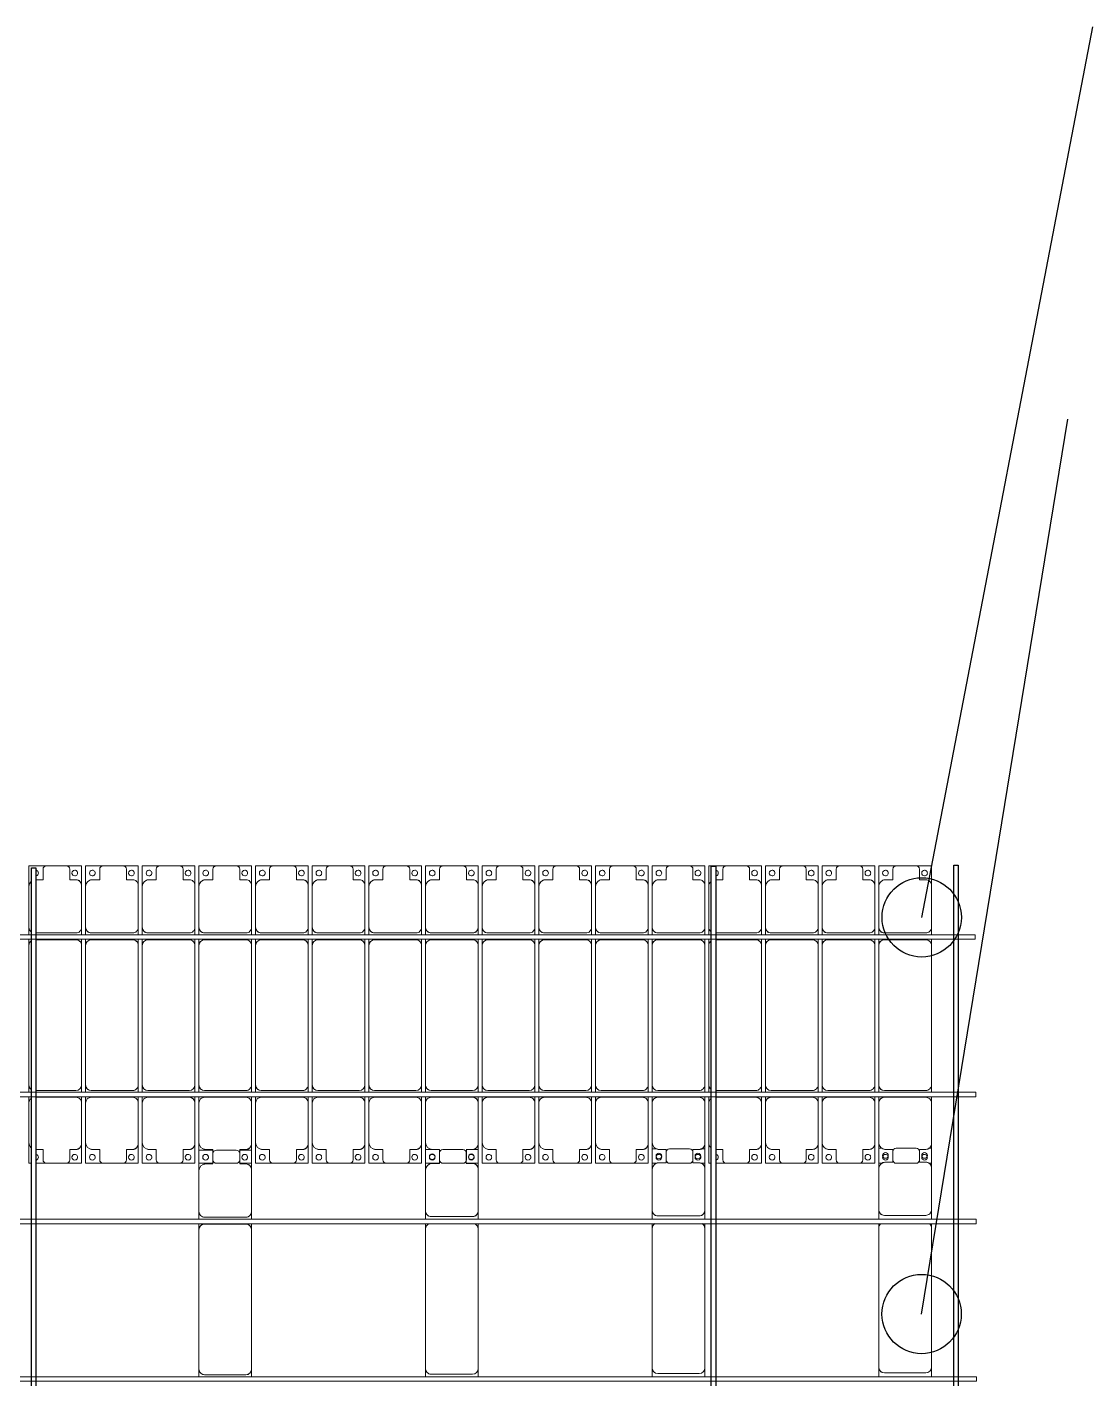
# Model space of a CAD drawing. Header units: millimetres. Extents: x -178706 to 107777, y -87310 to 933.
# Drawn here: x -4641 to 4766, y -44021 to -32092 of the extents above; entities that cross this region are included whole.
import ezdxf

# ---------------------------------------------------------------- set-up
doc = ezdxf.new("R2010")
doc.units = ezdxf.units.MM
doc.layers.add('A-GENM', color=13, linetype='Continuous', lineweight=9)
doc.layers.add('S-BEAM', color=12, linetype='Continuous', lineweight=9)
doc.layers.add('GC-BICH NEO', color=6, linetype='Continuous')
doc.layers.add('GC-DAY NEO', color=5, linetype='Continuous')

# ---------------------------------------------------------------- blocks, each defined once
blk = doc.blocks.new('Dầm C52 - Dầm C52-22346-BỐ TRÍ KHUNG KẾT CẤU BÈ PIN 04')
at = {"layer": 'S-BEAM', "color": 1}
for p, q in [((-87623, -20), (-87623, 20)), ((-87623, 20), (87623, 20)), ((87623, -20), (-87623, -20))]:
    blk.add_line(p, q, dxfattribs=at)
blk = doc.blocks.new('Dải phao đi lại kèm đỡ invester - DẢI PHAO ĐI LẠI-17150-BỐ TRÍ KHUNG KẾT CẤU BÈ PIN 04')
at = {"layer": 'A-GENM', "color": 7}
for p, q in [((39758, 1312), (39912, 1312)), ((39758, 1130), (39758, 1312)), ((40088, 1312), (39912, 1312)), ((40088, 1312), (40223, 1312)), ((40223, 1312), (40223, 1140)), ((40258, 1312), (40412, 1312)), ((40258, 1130), (40258, 1312)), ((40588, 1312), (40412, 1312)), ((40588, 1312), (40723, 1312)), ((40723, 1312), (40723, 1140)), ((40758, 1312), (40912, 1312)), ((40758, 1130), (40758, 1312)), ((41088, 1312), (40912, 1312)), ((41088, 1312), (41223, 1312)), ((41223, 1312), (41223, 1140)), ((41258, 1312), (41412, 1312)), ((41258, 1130), (41258, 1312)), ((41588, 1312), (41412, 1312)), ((41588, 1312), (41723, 1312)), ((41723, 1312), (41723, 1140)), ((41758, 1312), (41912, 1312)), ((41758, 1130), (41758, 1312)), ((42088, 1312), (41912, 1312)), ((42088, 1312), (42223, 1312)), ((42223, 1312), (42223, 1140)), ((42258, 1312), (42412, 1312)), ((42258, 1130), (42258, 1312)), ((42588, 1312), (42412, 1312)), ((42589, 1312), (42723, 1312)), ((42723, 1312), (42723, 1140)), ((42758, 1312), (42912, 1312)), ((42758, 1130), (42758, 1312)), ((43088, 1312), (42912, 1312)), ((43088, 1312), (43223, 1312)), ((43223, 1312), (43223, 1140)), ((43258, 1312), (43412, 1312)), ((43258, 1130), (43258, 1312)), ((43588, 1312), (43412, 1312)), ((43588, 1312), (43723, 1312)), ((43723, 1312), (43723, 1140)), ((43758, 1312), (43912, 1312)), ((43758, 1130), (43758, 1312)), ((44088, 1312), (43912, 1312)), ((44088, 1312), (44223, 1312)), ((44223, 1312), (44223, 1140)), ((44258, 1312), (44412, 1312)), ((44258, 1130), (44258, 1312)), ((44588, 1312), (44412, 1312)), ((44588, 1312), (44723, 1312)), ((44723, 1312), (44723, 1140)), ((44758, 1312), (44912, 1312)), ((44758, 1130), (44758, 1312)), ((45088, 1312), (44912, 1312)), ((45088, 1312), (45223, 1312)), ((45223, 1312), (45223, 1140)), ((45258, 1312), (45412, 1312)), ((45258, 1130), (45258, 1312)), ((45588, 1312), (45412, 1312)), ((45588, 1312), (45723, 1312)), ((45723, 1312), (45723, 1140)), ((45758, 1312), (45912, 1312)), ((45758, 1130), (45758, 1312)), ((46088, 1312), (45912, 1312)), ((46088, 1312), (46223, 1312)), ((46223, 1312), (46223, 1140)), ((46258, 1312), (46412, 1312)), ((46258, 1130), (46258, 1312)), ((46588, 1312), (46412, 1312)), ((46588, 1312), (46723, 1312)), ((46723, 1312), (46723, 1140)), ((46758, 1312), (46912, 1312)), ((46758, 1130), (46758, 1312)), ((47088, 1312), (46912, 1312)), ((47088, 1312), (47223, 1312)), ((47223, 1312), (47223, 1140)), ((47258, 1312), (47412, 1312)), ((47258, 1130), (47258, 1312)), ((47588, 1312), (47412, 1312)), ((47588, 1312), (47723, 1312)), ((47723, 1312), (47723, 1140)), ((39882, 1282), (39882, 1190)), ((40118, 1190), (40118, 1282)), ((40382, 1282), (40382, 1190)), ((40618, 1190), (40618, 1282)), ((40882, 1282), (40882, 1190)), ((41118, 1190), (41118, 1282)), ((41382, 1282), (41382, 1190)), ((41618, 1190), (41618, 1282)), ((41882, 1282), (41882, 1190)), ((42118, 1190), (42118, 1282)), ((42382, 1282), (42382, 1190)), ((42618, 1190), (42618, 1282)), ((42882, 1282), (42882, 1190)), ((43118, 1190), (43118, 1282)), ((43382, 1282), (43382, 1190)), ((43618, 1190), (43618, 1282)), ((43882, 1282), (43882, 1190)), ((44118, 1190), (44118, 1282)), ((44382, 1282), (44382, 1190)), ((44618, 1190), (44618, 1282)), ((44882, 1282), (44882, 1190)), ((45118, 1190), (45118, 1282)), ((45382, 1282), (45382, 1190)), ((45618, 1190), (45618, 1282)), ((45882, 1282), (45882, 1190)), ((46118, 1190), (46118, 1282)), ((46382, 1282), (46382, 1190)), ((46618, 1190), (46618, 1282)), ((46882, 1282), (46882, 1190)), ((47118, 1190), (47118, 1282)), ((47382, 1282), (47382, 1190)), ((47618, 1190), (47618, 1282)), ((39758, 1130), (39758, 770)), ((39882, 1190), (39819, 1190)), ((40173, 1190), (40118, 1190)), ((40223, 770), (40223, 1140)), ((40258, 1130), (40258, 770)), ((40382, 1190), (40318, 1190)), ((40673, 1190), (40618, 1190)), ((40723, 770), (40723, 1140)), ((40758, 1130), (40758, 770)), ((40882, 1190), (40818, 1190)), ((41173, 1190), (41118, 1190)), ((41223, 770), (41223, 1140)), ((41258, 1130), (41258, 770)), ((41382, 1190), (41318, 1190)), ((41673, 1190), (41618, 1190)), ((41723, 770), (41723, 1140)), ((41758, 1130), (41758, 770)), ((41882, 1190), (41818, 1190)), ((42173, 1190), (42118, 1190)), ((42223, 770), (42223, 1140)), ((42258, 1130), (42258, 770)), ((42382, 1190), (42318, 1190)), ((42673, 1190), (42618, 1190)), ((42723, 770), (42723, 1140)), ((42758, 1130), (42758, 770)), ((42882, 1190), (42818, 1190)), ((43173, 1190), (43118, 1190)), ((43223, 770), (43223, 1140)), ((43258, 1130), (43258, 770)), ((43382, 1190), (43318, 1190)), ((43673, 1190), (43618, 1190)), ((43723, 770), (43723, 1140)), ((43758, 1130), (43758, 770)), ((43882, 1190), (43818, 1190)), ((44173, 1190), (44118, 1190)), ((44223, 770), (44223, 1140)), ((44258, 1130), (44258, 770)), ((44382, 1190), (44318, 1190)), ((44673, 1190), (44618, 1190)), ((44723, 770), (44723, 1140)), ((44758, 1130), (44758, 770)), ((44882, 1190), (44818, 1190)), ((45173, 1190), (45118, 1190)), ((45223, 770), (45223, 1140)), ((45258, 1130), (45258, 770)), ((45382, 1190), (45318, 1190)), ((45673, 1190), (45618, 1190)), ((45723, 770), (45723, 1140)), ((45758, 1130), (45758, 770)), ((45882, 1190), (45819, 1190)), ((46173, 1190), (46118, 1190)), ((46223, 770), (46223, 1140)), ((46258, 1130), (46258, 770)), ((46382, 1190), (46318, 1190)), ((46673, 1190), (46618, 1190)), ((46723, 770), (46723, 1140)), ((46758, 1130), (46758, 770)), ((46882, 1190), (46818, 1190)), ((47173, 1190), (47118, 1190)), ((47223, 770), (47223, 1140)), ((47258, 1130), (47258, 770)), ((47382, 1190), (47318, 1190)), ((47673, 1190), (47618, 1190)), ((47723, 770), (47723, 1140)), ((39758, 705), (39758, 770)), ((39819, 720), (40173, 720)), ((40223, 770), (40223, 705)), ((40258, 705), (40258, 770)), ((40308, 720), (40673, 720)), ((40723, 770), (40723, 705)), ((40758, 705), (40758, 770)), ((40808, 720), (41173, 720)), ((41223, 770), (41223, 705)), ((41258, 705), (41258, 770)), ((41308, 720), (41673, 720)), ((41723, 770), (41723, 705)), ((41758, 705), (41758, 770)), ((41808, 720), (42173, 720)), ((42223, 770), (42223, 705)), ((42258, 705), (42258, 770)), ((42308, 720), (42673, 720)), ((42723, 770), (42723, 705)), ((42758, 705), (42758, 770)), ((42808, 720), (43173, 720)), ((43223, 770), (43223, 705)), ((43258, 705), (43258, 770)), ((43308, 720), (43673, 720)), ((43723, 770), (43723, 705)), ((43758, 705), (43758, 770)), ((43808, 720), (44173, 720)), ((44223, 770), (44223, 705)), ((44258, 705), (44258, 770)), ((44308, 720), (44673, 720)), ((44723, 770), (44723, 705)), ((44758, 705), (44758, 770)), ((44808, 720), (45173, 720)), ((45223, 770), (45223, 705)), ((45258, 705), (45258, 770)), ((45308, 720), (45673, 720)), ((45723, 770), (45723, 705)), ((45758, 705), (45758, 770)), ((45819, 720), (46173, 720)), ((46223, 770), (46223, 705)), ((46258, 705), (46258, 770)), ((46308, 720), (46673, 720)), ((46723, 770), (46723, 705)), ((46758, 705), (46758, 770)), ((46808, 720), (47173, 720)), ((47223, 770), (47223, 705)), ((47258, 705), (47258, 770)), ((47308, 720), (47673, 720)), ((47723, 770), (47723, 705)), ((39758, 610), (39758, 665)), ((39758, 610), (39758, -620)), ((40173, 660), (39819, 660)), ((40223, 665), (40223, 610)), ((40223, -620), (40223, 610)), ((40258, 610), (40258, 665)), ((40258, 610), (40258, -620)), ((40673, 660), (40308, 660)), ((40723, 665), (40723, 610)), ((40723, -620), (40723, 610)), ((40758, 610), (40758, 665)), ((40758, 610), (40758, -620)), ((41173, 660), (40808, 660)), ((41223, 665), (41223, 610)), ((41223, -620), (41223, 610)), ((41258, 610), (41258, 665)), ((41258, 610), (41258, -620)), ((41673, 660), (41308, 660)), ((41723, 665), (41723, 610)), ((41723, -620), (41723, 610)), ((41758, 610), (41758, 665)), ((41758, 610), (41758, -620)), ((42173, 660), (41808, 660)), ((42223, 665), (42223, 610)), ((42223, -620), (42223, 610)), ((42258, 610), (42258, 665)), ((42258, 610), (42258, -620)), ((42673, 660), (42308, 660)), ((42723, 665), (42723, 610)), ((42723, -620), (42723, 610)), ((42758, 610), (42758, 665)), ((42758, 610), (42758, -620)), ((43173, 660), (42808, 660)), ((43223, 665), (43223, 610)), ((43223, -620), (43223, 610)), ((43258, 610), (43258, 665)), ((43258, 610), (43258, -620)), ((43673, 660), (43308, 660)), ((43723, 665), (43723, 610)), ((43723, -620), (43723, 610)), ((43758, 610), (43758, 665)), ((43758, 610), (43758, -620)), ((44173, 660), (43808, 660)), ((44223, 665), (44223, 610)), ((44223, -620), (44223, 610)), ((44258, 610), (44258, 665)), ((44258, 610), (44258, -620)), ((44673, 660), (44308, 660)), ((44723, 665), (44723, 610)), ((44723, -620), (44723, 610)), ((44758, 610), (44758, 665)), ((44758, 610), (44758, -620)), ((45173, 660), (44808, 660)), ((45223, 665), (45223, 610)), ((45223, -620), (45223, 610)), ((45258, 610), (45258, 665)), ((45258, 610), (45258, -620)), ((45673, 660), (45308, 660)), ((45723, 665), (45723, 610)), ((45723, -620), (45723, 610)), ((45758, 610), (45758, 665)), ((45758, 610), (45758, -620)), ((46173, 660), (45819, 660)), ((46223, 665), (46223, 610)), ((46223, -620), (46223, 610)), ((46258, 610), (46258, 665)), ((46258, 610), (46258, -620)), ((46673, 660), (46308, 660)), ((46723, 665), (46723, 610)), ((46723, -620), (46723, 610)), ((46758, 610), (46758, 665)), ((46758, 610), (46758, -620)), ((47173, 660), (46808, 660)), ((47223, 665), (47223, 610)), ((47223, -620), (47223, 610)), ((47258, 610), (47258, 665)), ((47258, 610), (47258, -620)), ((47673, 660), (47308, 660)), ((47723, 665), (47723, 610)), ((47723, -620), (47723, 610)), ((39758, -685), (39758, -620)), ((39819, -670), (40173, -670)), ((40223, -620), (40223, -685)), ((40258, -685), (40258, -620)), ((40308, -670), (40673, -670)), ((40723, -620), (40723, -685)), ((40758, -685), (40758, -620)), ((40808, -670), (41173, -670)), ((41223, -620), (41223, -685)), ((41258, -685), (41258, -620)), ((41308, -670), (41673, -670)), ((41723, -620), (41723, -685)), ((41758, -685), (41758, -620)), ((41808, -670), (42173, -670)), ((42223, -620), (42223, -685)), ((42258, -685), (42258, -620)), ((42308, -670), (42673, -670)), ((42723, -620), (42723, -685)), ((42758, -685), (42758, -620)), ((42808, -670), (43173, -670)), ((43223, -620), (43223, -685)), ((43258, -685), (43258, -620)), ((43308, -670), (43673, -670)), ((43723, -620), (43723, -685)), ((43758, -685), (43758, -620)), ((43808, -670), (44173, -670)), ((44223, -620), (44223, -685)), ((44258, -685), (44258, -620)), ((44308, -670), (44673, -670)), ((44723, -620), (44723, -685)), ((44758, -685), (44758, -620)), ((44808, -670), (45173, -670)), ((45223, -620), (45223, -685)), ((45258, -685), (45258, -620)), ((45308, -670), (45673, -670)), ((45723, -620), (45723, -685)), ((45758, -685), (45758, -620)), ((45819, -670), (46173, -670)), ((46223, -620), (46223, -685)), ((46258, -685), (46258, -620)), ((46308, -670), (46673, -670)), ((46723, -620), (46723, -685)), ((46758, -685), (46758, -620)), ((46808, -670), (47173, -670)), ((47223, -620), (47223, -685)), ((47258, -685), (47258, -620)), ((47308, -670), (47673, -670)), ((47723, -620), (47723, -685)), ((39758, -780), (39758, -725)), ((39758, -780), (39758, -1130)), ((40173, -730), (39819, -730)), ((40223, -725), (40223, -780)), ((40223, -1140), (40223, -780)), ((40258, -780), (40258, -725)), ((40258, -780), (40258, -1130)), ((40673, -730), (40308, -730)), ((40723, -725), (40723, -780)), ((40723, -1140), (40723, -780)), ((40758, -780), (40758, -725)), ((40758, -780), (40758, -1130)), ((41173, -730), (40808, -730)), ((41223, -725), (41223, -780)), ((41223, -1140), (41223, -780)), ((41258, -780), (41258, -725)), ((41258, -780), (41258, -1130)), ((41673, -730), (41308, -730)), ((41723, -725), (41723, -780)), ((41723, -1140), (41723, -780)), ((41758, -780), (41758, -725)), ((41758, -780), (41758, -1130)), ((42173, -730), (41808, -730)), ((42223, -725), (42223, -780)), ((42223, -1140), (42223, -780)), ((42258, -780), (42258, -725)), ((42258, -780), (42258, -1130)), ((42673, -730), (42308, -730)), ((42723, -725), (42723, -780)), ((42723, -1140), (42723, -780)), ((42758, -780), (42758, -725)), ((42758, -780), (42758, -1130)), ((43173, -730), (42808, -730)), ((43223, -725), (43223, -780)), ((43223, -1140), (43223, -780)), ((43258, -780), (43258, -725)), ((43258, -780), (43258, -1130)), ((43673, -730), (43308, -730)), ((43723, -725), (43723, -780)), ((43723, -1140), (43723, -780)), ((43758, -780), (43758, -725)), ((43758, -780), (43758, -1130)), ((44173, -730), (43808, -730)), ((44223, -725), (44223, -780)), ((44223, -1140), (44223, -780)), ((44258, -780), (44258, -725)), ((44258, -780), (44258, -1130)), ((44673, -730), (44308, -730)), ((44723, -725), (44723, -780)), ((44723, -1140), (44723, -780)), ((44758, -780), (44758, -725)), ((44758, -780), (44758, -1130)), ((45173, -730), (44808, -730)), ((45223, -725), (45223, -780)), ((45223, -1140), (45223, -780)), ((45258, -780), (45258, -725)), ((45258, -780), (45258, -1130)), ((45673, -730), (45308, -730)), ((45723, -725), (45723, -780)), ((45723, -1140), (45723, -780)), ((45758, -780), (45758, -725)), ((45758, -780), (45758, -1130)), ((46173, -730), (45819, -730)), ((46223, -725), (46223, -780)), ((46223, -1140), (46223, -780)), ((46258, -780), (46258, -725)), ((46258, -780), (46258, -1130)), ((46673, -730), (46308, -730)), ((46723, -725), (46723, -780)), ((46723, -1140), (46723, -780)), ((46758, -780), (46758, -725)), ((46758, -780), (46758, -1130)), ((47173, -730), (46808, -730)), ((47223, -725), (47223, -780)), ((47223, -1140), (47223, -780)), ((47258, -780), (47258, -725)), ((47258, -780), (47258, -1130)), ((47673, -730), (47308, -730)), ((47723, -725), (47723, -780)), ((47723, -1140), (47723, -780)), ((39758, -1312), (39758, -1130)), ((39819, -1190), (39882, -1190)), ((39882, -1190), (39882, -1282)), ((40118, -1282), (40118, -1190)), ((40118, -1190), (40173, -1190)), ((40223, -1140), (40223, -1312)), ((40258, -1312), (40258, -1130)), ((40318, -1190), (40382, -1190)), ((40382, -1190), (40382, -1282)), ((40618, -1282), (40618, -1190)), ((40618, -1190), (40673, -1190)), ((40723, -1140), (40723, -1312)), ((40758, -1312), (40758, -1130)), ((40818, -1190), (40882, -1190)), ((40882, -1190), (40882, -1282)), ((41118, -1282), (41118, -1190)), ((41118, -1190), (41173, -1190)), ((41223, -1140), (41223, -1312)), ((41258, -1312), (41258, -1130)), ((41318, -1190), (41382, -1190)), ((41382, -1190), (41382, -1282)), ((41618, -1282), (41618, -1190)), ((41618, -1190), (41673, -1190)), ((41723, -1140), (41723, -1312)), ((41758, -1312), (41758, -1130)), ((41818, -1190), (41882, -1190)), ((41882, -1190), (41882, -1282)), ((42118, -1282), (42118, -1190)), ((42118, -1190), (42173, -1190)), ((42223, -1140), (42223, -1312)), ((42258, -1312), (42258, -1130)), ((42318, -1190), (42382, -1190)), ((42382, -1190), (42382, -1282)), ((42618, -1282), (42618, -1190)), ((42618, -1190), (42673, -1190)), ((42723, -1140), (42723, -1312)), ((42758, -1312), (42758, -1130)), ((42818, -1190), (42882, -1190)), ((42882, -1190), (42882, -1282)), ((43118, -1282), (43118, -1190)), ((43118, -1190), (43173, -1190)), ((43223, -1140), (43223, -1312)), ((43258, -1312), (43258, -1130)), ((43318, -1190), (43382, -1190)), ((43382, -1190), (43382, -1282)), ((43618, -1282), (43618, -1190)), ((43618, -1190), (43673, -1190)), ((43723, -1140), (43723, -1312)), ((43758, -1312), (43758, -1130)), ((43818, -1190), (43882, -1190)), ((43882, -1190), (43882, -1282)), ((44118, -1282), (44118, -1190)), ((44118, -1190), (44173, -1190)), ((44223, -1140), (44223, -1312)), ((44258, -1312), (44258, -1130)), ((44318, -1190), (44382, -1190)), ((44382, -1190), (44382, -1282)), ((44618, -1282), (44618, -1190)), ((44618, -1190), (44673, -1190)), ((44723, -1140), (44723, -1312)), ((44758, -1312), (44758, -1130)), ((44818, -1190), (44882, -1190)), ((44882, -1190), (44882, -1282)), ((45118, -1282), (45118, -1190)), ((45118, -1190), (45173, -1190)), ((45223, -1140), (45223, -1312)), ((45258, -1312), (45258, -1130)), ((45318, -1190), (45382, -1190)), ((45382, -1190), (45382, -1282)), ((45618, -1282), (45618, -1190)), ((45618, -1190), (45673, -1190)), ((45723, -1140), (45723, -1312)), ((45758, -1312), (45758, -1130)), ((45819, -1190), (45882, -1190)), ((45882, -1190), (45882, -1282)), ((46118, -1282), (46118, -1190)), ((46118, -1190), (46173, -1190)), ((46223, -1140), (46223, -1312)), ((46258, -1312), (46258, -1130)), ((46318, -1190), (46382, -1190)), ((46382, -1190), (46382, -1282)), ((46618, -1282), (46618, -1190)), ((46618, -1190), (46673, -1190)), ((46723, -1140), (46723, -1312)), ((46758, -1312), (46758, -1130)), ((46818, -1190), (46882, -1190)), ((46882, -1190), (46882, -1282)), ((47118, -1282), (47118, -1190)), ((47118, -1190), (47173, -1190)), ((47223, -1140), (47223, -1312)), ((47258, -1312), (47258, -1130)), ((47318, -1190), (47382, -1190)), ((47382, -1190), (47382, -1282)), ((47618, -1282), (47618, -1190)), ((47618, -1190), (47673, -1190)), ((47723, -1140), (47723, -1312)), ((39779, -1312), (39758, -1312)), ((39912, -1312), (39819, -1312)), ((39912, -1312), (40088, -1312)), ((40223, -1312), (40088, -1312)), ((40412, -1312), (40258, -1312)), ((40412, -1312), (40588, -1312)), ((40723, -1312), (40588, -1312)), ((40912, -1312), (40758, -1312)), ((40912, -1312), (41088, -1312)), ((41223, -1312), (41088, -1312)), ((41382, -1312), (41258, -1312)), ((41412, -1312), (41588, -1312)), ((41723, -1312), (41618, -1312)), ((41912, -1312), (41758, -1312)), ((41912, -1312), (42088, -1312)), ((42223, -1312), (42088, -1312)), ((42412, -1312), (42258, -1312)), ((42412, -1312), (42588, -1312)), ((42723, -1312), (42589, -1312)), ((42912, -1312), (42758, -1312)), ((42912, -1312), (43088, -1312)), ((43223, -1312), (43088, -1312)), ((43382, -1312), (43258, -1312)), ((43412, -1312), (43588, -1312)), ((43723, -1312), (43617, -1312)), ((43912, -1312), (43758, -1312)), ((43912, -1312), (44088, -1312)), ((44223, -1312), (44088, -1312)), ((44412, -1312), (44258, -1312)), ((44412, -1312), (44588, -1312)), ((44723, -1312), (44588, -1312)), ((44912, -1312), (44758, -1312)), ((44912, -1312), (45088, -1312)), ((45223, -1312), (45088, -1312)), ((45301, -1312), (45258, -1312)), ((45412, -1312), (45588, -1312)), ((45723, -1312), (45685, -1312)), ((45779, -1312), (45758, -1312)), ((45912, -1312), (45819, -1312)), ((45912, -1312), (46088, -1312)), ((46223, -1312), (46088, -1312)), ((46412, -1312), (46258, -1312)), ((46412, -1312), (46588, -1312)), ((46723, -1312), (46588, -1312)), ((46912, -1312), (46758, -1312)), ((46912, -1312), (47088, -1312)), ((47223, -1312), (47088, -1312)), ((47286, -1312), (47258, -1312)), ((47412, -1312), (47588, -1312)), ((47723, -1312), (47698, -1312))]:
    blk.add_line(p, q, dxfattribs=at)
for centre, radius, start, end in [((39912, 1282), 30, 90, 180), ((39912, 1282), 30, 90, 150), ((40088, 1282), 30, 0, 90), ((40088, 1282), 30, 30, 90), ((40412, 1282), 30, 90, 180), ((40412, 1282), 30, 90, 150), ((40588, 1282), 30, 360, 90), ((40588, 1282), 30, 30, 90), ((40912, 1282), 30, 90, 180), ((40912, 1282), 30, 90, 150), ((41088, 1282), 30, 0, 90), ((41088, 1282), 30, 30, 90), ((41412, 1282), 30, 90, 180), ((41412, 1282), 30, 90, 150), ((41588, 1282), 30, 360, 90), ((41588, 1282), 30, 30, 90), ((41912, 1282), 30, 90, 180), ((41912, 1282), 30, 90, 150), ((42088, 1282), 30, 0, 90), ((42088, 1282), 30, 30, 90), ((42412, 1282), 30, 90, 180), ((42412, 1282), 30, 90, 150), ((42588, 1282), 30, 0, 90), ((42912, 1282), 30, 90, 180), ((42912, 1282), 30, 90, 150), ((43088, 1282), 30, 360, 90), ((43088, 1282), 30, 30, 90), ((43412, 1282), 30, 90, 180), ((43412, 1282), 30, 90, 150), ((43588, 1282), 30, 360, 90), ((43588, 1282), 30, 30, 90), ((43912, 1282), 30, 90, 180), ((43912, 1282), 30, 90, 150), ((44088, 1282), 30, 360, 90), ((44088, 1282), 30, 30, 90), ((44412, 1282), 30, 90, 180), ((44412, 1282), 30, 90, 150), ((44588, 1282), 30, 360, 90), ((44588, 1282), 30, 30, 90), ((44912, 1282), 30, 90, 180), ((44912, 1282), 30, 90, 150), ((45088, 1282), 30, 0, 90), ((45088, 1282), 30, 30, 90), ((45412, 1282), 30, 90, 180), ((45412, 1282), 30, 90, 150), ((45588, 1282), 30, 360, 90), ((45588, 1282), 30, 30, 90), ((45912, 1282), 30, 90, 180), ((45912, 1282), 30, 90, 150), ((46088, 1282), 30, 0, 90), ((46088, 1282), 30, 30, 90), ((46412, 1282), 30, 90, 180), ((46412, 1282), 30, 90, 150), ((46588, 1282), 30, 360, 90), ((46588, 1282), 30, 30, 90), ((46912, 1282), 30, 90, 180), ((46912, 1282), 30, 90, 150), ((47088, 1282), 30, 0, 90), ((47088, 1282), 30, 30, 90), ((47412, 1282), 30, 90, 180), ((47412, 1282), 30, 90, 150), ((47588, 1282), 30, 360, 90), ((47588, 1282), 30, 30, 90), ((39817, 1249), 25, 285, 75), ((40162, 1249), 25, 90, 270), ((40162, 1249), 25, 180, 195), ((40162, 1249), 25, 270, 90), ((40317, 1249), 25, 90, 270), ((40317, 1249), 25, 270, 90), ((40662, 1249), 25, 90, 270), ((40662, 1249), 25, 180, 195), ((40662, 1249), 25, 270, 90), ((40817, 1249), 25, 90, 270), ((40817, 1249), 25, 270, 90), ((41162, 1249), 25, 90, 270), ((41162, 1249), 25, 180, 195), ((41162, 1249), 25, 270, 90), ((41317, 1249), 25, 90, 270), ((41317, 1249), 25, 270, 90), ((41662, 1249), 25, 90, 270), ((41662, 1249), 25, 180, 195), ((41662, 1249), 25, 270, 90), ((41817, 1249), 25, 90, 270), ((41817, 1249), 25, 270, 90), ((42162, 1249), 25, 90, 270), ((42162, 1249), 25, 180, 195), ((42162, 1249), 25, 270, 90), ((42317, 1249), 25, 90, 270), ((42317, 1249), 25, 270, 90), ((42588, 1282), 30, 30, 87.9836), ((42662, 1249), 25, 90, 270), ((42662, 1249), 25, 180, 195), ((42662, 1249), 25, 270, 90), ((42817, 1249), 25, 90, 270), ((42817, 1249), 25, 270, 90), ((43162, 1249), 25, 90, 270), ((43162, 1249), 25, 180, 195), ((43162, 1249), 25, 270, 90), ((43317, 1249), 25, 90, 270), ((43317, 1249), 25, 270, 90), ((43662, 1249), 25, 90, 270), ((43662, 1249), 25, 180, 195), ((43662, 1249), 25, 270, 90), ((43817, 1249), 25, 90, 270), ((43817, 1249), 25, 270, 90), ((44162, 1249), 25, 90, 270), ((44162, 1249), 25, 180, 195), ((44162, 1249), 25, 270, 90), ((44317, 1249), 25, 90, 270), ((44317, 1249), 25, 270, 90), ((44662, 1249), 25, 90, 270), ((44662, 1249), 25, 180, 195), ((44662, 1249), 25, 270, 90), ((44817, 1249), 25, 90, 270), ((44817, 1249), 25, 270, 90), ((45162, 1249), 25, 90, 270), ((45162, 1249), 25, 180, 195), ((45162, 1249), 25, 270, 90), ((45317, 1249), 25, 90, 270), ((45317, 1249), 25, 270, 90), ((45662, 1249), 25, 90, 270), ((45662, 1249), 25, 180, 195), ((45662, 1249), 25, 270, 90), ((45817, 1249), 25, 285, 75), ((46162, 1249), 25, 90, 270), ((46162, 1249), 25, 180, 195), ((46162, 1249), 25, 270, 90), ((46317, 1249), 25, 90, 270), ((46317, 1249), 25, 270, 90), ((46662, 1249), 25, 90, 270), ((46662, 1249), 25, 180, 195), ((46662, 1249), 25, 270, 90), ((46817, 1249), 25, 90, 270), ((46817, 1249), 25, 270, 90), ((47162, 1249), 25, 90, 270), ((47162, 1249), 25, 180, 195), ((47162, 1249), 25, 270, 90), ((47317, 1249), 25, 90, 270), ((47317, 1249), 25, 270, 90), ((47662, 1249), 25, 90, 270), ((47662, 1249), 25, 180, 195), ((47662, 1249), 25, 270, 90), ((39818, 1130), 60, 135, 180), ((40173, 1140), 50, 0, 90), ((40173, 1140), 50, 45, 90), ((40318, 1130), 60, 90, 180), ((40318, 1130), 60, 90, 120), ((40673, 1140), 50, 360, 90), ((40673, 1140), 50, 45, 90), ((40818, 1130), 60, 90, 180), ((40818, 1130), 60, 90, 120), ((41173, 1140), 50, 360, 90), ((41173, 1140), 50, 45, 90), ((41318, 1130), 60, 90, 180), ((41318, 1130), 60, 90, 120), ((41673, 1140), 50, 360, 90), ((41673, 1140), 50, 45, 90), ((41818, 1130), 60, 90, 180), ((41818, 1130), 60, 90, 120), ((42173, 1140), 50, 0, 90), ((42173, 1140), 50, 45, 90), ((42318, 1130), 60, 90, 180), ((42318, 1130), 60, 90, 120), ((42673, 1140), 50, 360, 90), ((42673, 1140), 50, 45, 90), ((42818, 1130), 60, 90, 180), ((42818, 1130), 60, 90, 120), ((43173, 1140), 50, 0, 90), ((43173, 1140), 50, 45, 90), ((43318, 1130), 60, 90, 180), ((43318, 1130), 60, 90, 120), ((43673, 1140), 50, 360, 90), ((43673, 1140), 50, 45, 90), ((43818, 1130), 60, 90, 180), ((43818, 1130), 60, 90, 120), ((44173, 1140), 50, 0, 90), ((44173, 1140), 50, 45, 90), ((44318, 1130), 60, 90, 180), ((44318, 1130), 60, 90, 120), ((44673, 1140), 50, 0, 90), ((44673, 1140), 50, 45, 90), ((44818, 1130), 60, 90, 180), ((44818, 1130), 60, 90, 120), ((45173, 1140), 50, 0, 90), ((45173, 1140), 50, 45, 90), ((45318, 1130), 60, 90, 180), ((45318, 1130), 60, 90, 120), ((45673, 1140), 50, 360, 90), ((45673, 1140), 50, 45, 90), ((45818, 1130), 60, 135, 180), ((46173, 1140), 50, 0, 90), ((46173, 1140), 50, 45, 90), ((46318, 1130), 60, 90, 180), ((46318, 1130), 60, 90, 120), ((46673, 1140), 50, 360, 90), ((46673, 1140), 50, 45, 90), ((46818, 1130), 60, 90, 180), ((46818, 1130), 60, 90, 120), ((47173, 1140), 50, 0, 90), ((47173, 1140), 50, 45, 90), ((47318, 1130), 60, 90, 180), ((47318, 1130), 60, 90, 120), ((47673, 1140), 50, 360, 90), ((47673, 1140), 50, 45, 90), ((39808, 770), 50, 180, 233.7858), ((39808, 770), 50, 225, 233.7858), ((40173, 770), 50, 270, 0), ((40173, 770), 50, 270, 315), ((40308, 770), 50, 180, 270), ((40308, 770), 50, 225, 270), ((40673, 770), 50, 270, 0), ((40673, 770), 50, 270, 315), ((40808, 770), 50, 180, 270), ((40808, 770), 50, 225, 270), ((41173, 770), 50, 270, 0), ((41173, 770), 50, 270, 315), ((41308, 770), 50, 180, 270), ((41308, 770), 50, 225, 270), ((41673, 770), 50, 270, 0), ((41673, 770), 50, 270, 315), ((41808, 770), 50, 180, 270), ((41808, 770), 50, 225, 270), ((42173, 770), 50, 270, 0), ((42173, 770), 50, 270, 315), ((42308, 770), 50, 180, 270), ((42308, 770), 50, 225, 270), ((42673, 770), 50, 270, 0), ((42673, 770), 50, 270, 315), ((42808, 770), 50, 180, 270), ((42808, 770), 50, 225, 270), ((43173, 770), 50, 270, 0), ((43173, 770), 50, 270, 315), ((43308, 770), 50, 180, 270), ((43308, 770), 50, 225, 270), ((43673, 770), 50, 270, 360), ((43673, 770), 50, 270, 315), ((43808, 770), 50, 180, 270), ((43808, 770), 50, 225, 270), ((44173, 770), 50, 270, 0), ((44173, 770), 50, 270, 315), ((44308, 770), 50, 180, 270), ((44308, 770), 50, 225, 270), ((44673, 770), 50, 270, 0), ((44673, 770), 50, 270, 315), ((44808, 770), 50, 180, 270), ((44808, 770), 50, 225, 270), ((45173, 770), 50, 270, 0), ((45173, 770), 50, 270, 315), ((45308, 770), 50, 180, 270), ((45308, 770), 50, 225, 270), ((45673, 770), 50, 270, 0), ((45673, 770), 50, 270, 315), ((45808, 770), 50, 180, 233.7531), ((45808, 770), 50, 225, 233.7531), ((46173, 770), 50, 270, 0), ((46173, 770), 50, 270, 315), ((46308, 770), 50, 180, 270), ((46308, 770), 50, 225, 270), ((46673, 770), 50, 270, 0), ((46673, 770), 50, 270, 315), ((46808, 770), 50, 180, 270), ((46808, 770), 50, 225, 270), ((47173, 770), 50, 270, 0), ((47173, 770), 50, 270, 315), ((47308, 770), 50, 180, 270), ((47308, 770), 50, 225, 270), ((47673, 770), 50, 270, 0), ((47673, 770), 50, 270, 315), ((39808, 610), 50, 126.2142, 180), ((39808, 610), 50, 126.2142, 180), ((40173, 610), 50, 360, 90), ((40173, 610), 50, 15, 90), ((40308, 610), 50, 90, 180), ((40308, 610), 50, 105, 180), ((40673, 610), 50, 360, 90), ((40673, 610), 50, 15, 90), ((40808, 610), 50, 90, 180), ((40808, 610), 50, 105, 180), ((41173, 610), 50, 360, 90), ((41173, 610), 50, 15, 90), ((41308, 610), 50, 90, 180), ((41308, 610), 50, 105, 180), ((41673, 610), 50, 360, 90), ((41673, 610), 50, 15, 90), ((41808, 610), 50, 90, 180), ((41808, 610), 50, 105, 180), ((42173, 610), 50, 0, 90), ((42173, 610), 50, 15, 90), ((42308, 610), 50, 90, 180), ((42308, 610), 50, 105, 180), ((42673, 610), 50, 0, 90), ((42673, 610), 50, 15, 90), ((42808, 610), 50, 90, 180), ((42808, 610), 50, 105, 180), ((43173, 610), 50, 360, 90), ((43173, 610), 50, 15, 90), ((43308, 610), 50, 90, 180), ((43308, 610), 50, 105, 180), ((43673, 610), 50, 360, 90), ((43673, 610), 50, 15, 90), ((43808, 610), 50, 90, 180), ((43808, 610), 50, 105, 180), ((44173, 610), 50, 360, 90), ((44173, 610), 50, 15, 90), ((44308, 610), 50, 90, 180), ((44308, 610), 50, 105, 180), ((44673, 610), 50, 360, 90), ((44673, 610), 50, 15, 90), ((44808, 610), 50, 90, 180), ((44808, 610), 50, 105, 180), ((45173, 610), 50, 360, 90), ((45173, 610), 50, 15, 90), ((45308, 610), 50, 90, 180), ((45308, 610), 50, 105, 180), ((45673, 610), 50, 0, 90), ((45673, 610), 50, 15, 90), ((45808, 610), 50, 126.2469, 180), ((45808, 610), 50, 126.2469, 180), ((46173, 610), 50, 360, 90), ((46173, 610), 50, 15, 90), ((46308, 610), 50, 90, 180), ((46308, 610), 50, 105, 180), ((46673, 610), 50, 360, 90), ((46673, 610), 50, 15, 90), ((46808, 610), 50, 90, 180), ((46808, 610), 50, 105, 180), ((47173, 610), 50, 360, 90), ((47173, 610), 50, 15, 90), ((47308, 610), 50, 90, 180), ((47308, 610), 50, 105, 180), ((47673, 610), 50, 360, 90), ((47673, 610), 50, 15, 90), ((39808, -620), 50, 180, 233.7858), ((39808, -620), 50, 195, 233.7858), ((40173, -620), 50, 270, 360), ((40173, -620), 50, 270, 360), ((40308, -620), 50, 180, 270), ((40308, -620), 50, 195, 270), ((40673, -620), 50, 270, 0), ((40673, -620), 50, 270, 0), ((40808, -620), 50, 180, 270), ((40808, -620), 50, 195, 270), ((41173, -620), 50, 270, 360), ((41173, -620), 50, 270, 360), ((41308, -620), 50, 180, 270), ((41308, -620), 50, 195, 270), ((41673, -620), 50, 270, 0), ((41673, -620), 50, 270, 0), ((41808, -620), 50, 180, 270), ((41808, -620), 50, 195, 270), ((42173, -620), 50, 270, 0), ((42173, -620), 50, 270, 0), ((42308, -620), 50, 180, 270), ((42308, -620), 50, 195, 270), ((42673, -620), 50, 270, 360), ((42673, -620), 50, 270, 360), ((42808, -620), 50, 180, 270), ((42808, -620), 50, 195, 270), ((43173, -620), 50, 270, 360), ((43173, -620), 50, 270, 360), ((43308, -620), 50, 180, 270), ((43308, -620), 50, 195, 270), ((43673, -620), 50, 270, 360), ((43673, -620), 50, 270, 360), ((43808, -620), 50, 180, 270), ((43808, -620), 50, 195, 270), ((44173, -620), 50, 270, 360), ((44173, -620), 50, 270, 360), ((44308, -620), 50, 180, 270), ((44308, -620), 50, 195, 270), ((44673, -620), 50, 270, 360), ((44673, -620), 50, 270, 360), ((44808, -620), 50, 180, 270), ((44808, -620), 50, 195, 270), ((45173, -620), 50, 270, 0), ((45173, -620), 50, 270, 0), ((45308, -620), 50, 180, 270), ((45308, -620), 50, 195, 270), ((45673, -620), 50, 270, 0), ((45673, -620), 50, 270, 0), ((45808, -620), 50, 180, 233.7531), ((45808, -620), 50, 195, 233.7531), ((46173, -620), 50, 270, 0), ((46173, -620), 50, 270, 0), ((46308, -620), 50, 180, 270), ((46308, -620), 50, 195, 270), ((46673, -620), 50, 270, 0), ((46673, -620), 50, 270, 0), ((46808, -620), 50, 180, 270), ((46808, -620), 50, 195, 270), ((47173, -620), 50, 270, 0), ((47173, -620), 50, 270, 0), ((47308, -620), 50, 180, 270), ((47308, -620), 50, 195, 270), ((47673, -620), 50, 270, 0), ((47673, -620), 50, 270, 0), ((39808, -780), 50, 126.2142, 180), ((39808, -780), 50, 126.2142, 135), ((40173, -780), 50, 360, 90), ((40173, -780), 50, 45, 90), ((40308, -780), 50, 90, 180), ((40308, -780), 50, 90, 135), ((40673, -780), 50, 360, 90), ((40673, -780), 50, 45, 90), ((40808, -780), 50, 90, 180), ((40808, -780), 50, 90, 135), ((41173, -780), 50, 0, 90), ((41173, -780), 50, 45, 90), ((41308, -780), 50, 90, 180), ((41308, -780), 50, 90, 135), ((41673, -780), 50, 360, 90), ((41673, -780), 50, 45, 90), ((41808, -780), 50, 90, 180), ((41808, -780), 50, 90, 135), ((42173, -780), 50, 360, 90), ((42173, -780), 50, 45, 90), ((42308, -780), 50, 90, 180), ((42308, -780), 50, 90, 135), ((42673, -780), 50, 360, 90), ((42673, -780), 50, 45, 90), ((42808, -780), 50, 90, 180), ((42808, -780), 50, 90, 135), ((43173, -780), 50, 360, 90), ((43173, -780), 50, 45, 90), ((43308, -780), 50, 90, 180), ((43308, -780), 50, 90, 135), ((43673, -780), 50, 0, 90), ((43673, -780), 50, 45, 90), ((43808, -780), 50, 90, 180), ((43808, -780), 50, 90, 135), ((44173, -780), 50, 360, 90), ((44173, -780), 50, 45, 90), ((44308, -780), 50, 90, 180), ((44308, -780), 50, 90, 135), ((44673, -780), 50, 360, 90), ((44673, -780), 50, 45, 90), ((44808, -780), 50, 90, 180), ((44808, -780), 50, 90, 135), ((45173, -780), 50, 360, 90), ((45173, -780), 50, 45, 90), ((45308, -780), 50, 90, 180), ((45308, -780), 50, 90, 135), ((45673, -780), 50, 360, 90), ((45673, -780), 50, 45, 90), ((45808, -780), 50, 126.2469, 180), ((45808, -780), 50, 126.2469, 135), ((46173, -780), 50, 0, 90), ((46173, -780), 50, 45, 90), ((46308, -780), 50, 90, 180), ((46308, -780), 50, 90, 135), ((46673, -780), 50, 360, 90), ((46673, -780), 50, 45, 90), ((46808, -780), 50, 90, 180), ((46808, -780), 50, 90, 135), ((47173, -780), 50, 360, 90), ((47173, -780), 50, 45, 90), ((47308, -780), 50, 90, 180), ((47308, -780), 50, 90, 135), ((47673, -780), 50, 360, 90), ((47673, -780), 50, 45, 90), ((39818, -1130), 60, 180, 225), ((40173, -1140), 50, 270, 360), ((40173, -1140), 50, 270, 315), ((40318, -1130), 60, 180, 270), ((40318, -1130), 60, 240, 270), ((40673, -1140), 50, 270, 360), ((40673, -1140), 50, 270, 315), ((40818, -1130), 60, 180, 270), ((40818, -1130), 60, 240, 270), ((41173, -1140), 50, 270, 360), ((41173, -1140), 50, 270, 315), ((41318, -1130), 60, 180, 270), ((41318, -1130), 60, 240, 270), ((41673, -1140), 50, 270, 360), ((41673, -1140), 50, 270, 315), ((41818, -1130), 60, 180, 270), ((41818, -1130), 60, 240, 270), ((42173, -1140), 50, 270, 360), ((42173, -1140), 50, 270, 315), ((42318, -1130), 60, 180, 270), ((42318, -1130), 60, 240, 270), ((42673, -1140), 50, 270, 360), ((42673, -1140), 50, 270, 315), ((42818, -1130), 60, 180, 270), ((42818, -1130), 60, 240, 270), ((43173, -1140), 50, 270, 360), ((43173, -1140), 50, 270, 315), ((43318, -1130), 60, 180, 270), ((43318, -1130), 60, 240, 270), ((43673, -1140), 50, 270, 360), ((43673, -1140), 50, 270, 314.0273), ((43818, -1130), 60, 180, 270), ((43818, -1130), 60, 240, 270), ((44173, -1140), 50, 270, 360), ((44173, -1140), 50, 270, 315), ((44318, -1130), 60, 180, 270), ((44318, -1130), 60, 240, 270), ((44673, -1140), 50, 270, 360), ((44673, -1140), 50, 270, 315), ((44818, -1130), 60, 180, 270), ((44818, -1130), 60, 240, 270), ((45173, -1140), 50, 270, 360), ((45173, -1140), 50, 270, 315), ((45318, -1130), 60, 180, 270), ((45318, -1130), 60, 240, 270), ((45673, -1140), 50, 270, 360), ((45673, -1140), 50, 270, 315), ((45818, -1130), 60, 180, 225), ((46173, -1140), 50, 270, 360), ((46173, -1140), 50, 270, 315), ((46318, -1130), 60, 180, 270), ((46318, -1130), 60, 240, 270), ((46673, -1140), 50, 270, 360), ((46673, -1140), 50, 270, 315), ((46818, -1130), 60, 180, 270), ((46818, -1130), 60, 240, 270), ((47173, -1140), 50, 270, 360), ((47173, -1140), 50, 270, 315), ((47318, -1130), 60, 180, 270), ((47318, -1130), 60, 240, 270), ((47673, -1140), 50, 270, 360), ((47673, -1140), 50, 270, 315), ((39817, -1259), 25, 285, 75), ((39912, -1282), 30, 180, 270), ((39912, -1282), 30, 210, 270), ((40088, -1282), 30, 270, 0), ((40088, -1282), 30, 270, 330), ((40162, -1259), 25, 90, 270), ((40162, -1259), 25, 165, 180), ((40162, -1259), 25, 270, 90), ((40317, -1259), 25, 90, 270), ((40317, -1259), 25, 270, 90), ((40412, -1282), 30, 180, 270), ((40412, -1282), 30, 210, 270), ((40588, -1282), 30, 270, 360), ((40588, -1282), 30, 270, 330), ((40662, -1259), 25, 90, 270), ((40662, -1259), 25, 165, 180), ((40662, -1259), 25, 270, 90), ((40817, -1259), 25, 90, 270), ((40817, -1259), 25, 270, 90), ((40912, -1282), 30, 180, 270), ((40912, -1282), 30, 210, 270), ((41088, -1282), 30, 270, 0), ((41088, -1282), 30, 270, 330), ((41162, -1259), 25, 90, 270), ((41162, -1259), 25, 165, 180), ((41162, -1259), 25, 270, 90), ((41317, -1259), 25, 90, 270), ((41317, -1259), 25, 270, 90), ((41412, -1282), 30, 180, 270), ((41588, -1282), 30, 270, 360), ((41662, -1259), 25, 90, 270), ((41662, -1259), 25, 270, 90), ((41817, -1259), 25, 90, 270), ((41817, -1259), 25, 270, 90), ((41912, -1282), 30, 180, 270), ((41912, -1282), 30, 210, 270), ((42088, -1282), 30, 270, 0), ((42088, -1282), 30, 270, 330), ((42162, -1259), 25, 90, 270), ((42162, -1259), 25, 165, 180), ((42162, -1259), 25, 270, 90), ((42317, -1259), 25, 90, 270), ((42317, -1259), 25, 270, 90), ((42412, -1282), 30, 180, 270), ((42412, -1282), 30, 210, 270), ((42588, -1282), 30, 270, 0), ((42588, -1282), 30, 272.0072, 330), ((42662, -1259), 25, 90, 270), ((42662, -1259), 25, 165, 180), ((42662, -1259), 25, 270, 90), ((42817, -1259), 25, 90, 270), ((42817, -1259), 25, 270, 90), ((42912, -1282), 30, 180, 270), ((42912, -1282), 30, 210, 270), ((43088, -1282), 30, 270, 0), ((43088, -1282), 30, 270, 330), ((43162, -1259), 25, 90, 270), ((43162, -1259), 25, 165, 180), ((43162, -1259), 25, 270, 90), ((43317, -1259), 25, 90, 270), ((43317, -1259), 25, 270, 90), ((43412, -1282), 30, 180, 270), ((43588, -1282), 30, 270, 0), ((43662, -1259), 25, 90, 270), ((43662, -1259), 25, 165, 180), ((43662, -1259), 25, 270, 90), ((43817, -1259), 25, 90, 270), ((43817, -1259), 25, 270, 90), ((43912, -1282), 30, 180, 270), ((43912, -1282), 30, 210, 270), ((44088, -1282), 30, 270, 0), ((44088, -1282), 30, 270, 330), ((44162, -1259), 25, 90, 270), ((44162, -1259), 25, 165, 180), ((44162, -1259), 25, 270, 90), ((44317, -1259), 25, 90, 270), ((44317, -1259), 25, 270, 90), ((44412, -1282), 30, 180, 270), ((44412, -1282), 30, 210, 270), ((44588, -1282), 30, 270, 0), ((44588, -1282), 30, 270, 330), ((44662, -1259), 25, 90, 270), ((44662, -1259), 25, 165, 180), ((44662, -1259), 25, 270, 90), ((44817, -1259), 25, 90, 270), ((44817, -1259), 25, 270, 90), ((44912, -1282), 30, 180, 270), ((44912, -1282), 30, 210, 270), ((45088, -1282), 30, 270, 0), ((45088, -1282), 30, 270, 330), ((45162, -1259), 25, 90, 270), ((45162, -1259), 25, 165, 180), ((45162, -1259), 25, 270, 90), ((45317, -1259), 25, 90, 270), ((45317, -1259), 25, 270, 90), ((45412, -1282), 30, 180, 270), ((45588, -1282), 30, 270, 0), ((45662, -1259), 25, 90, 270), ((45662, -1259), 25, 270, 90), ((45817, -1259), 25, 285, 75), ((45912, -1282), 30, 180, 270), ((45912, -1282), 30, 210, 270), ((46088, -1282), 30, 270, 0), ((46088, -1282), 30, 270, 330), ((46162, -1259), 25, 90, 270), ((46162, -1259), 25, 165, 180), ((46162, -1259), 25, 270, 90), ((46317, -1259), 25, 90, 270), ((46317, -1259), 25, 270, 90), ((46412, -1282), 30, 180, 270), ((46412, -1282), 30, 210, 270), ((46588, -1282), 30, 270, 0), ((46588, -1282), 30, 270, 330), ((46662, -1259), 25, 90, 270), ((46662, -1259), 25, 165, 180), ((46662, -1259), 25, 270, 90), ((46817, -1259), 25, 90, 270), ((46817, -1259), 25, 270, 90), ((46912, -1282), 30, 180, 270), ((46912, -1282), 30, 210, 270), ((47088, -1282), 30, 270, 0), ((47088, -1282), 30, 270, 330), ((47162, -1259), 25, 90, 270), ((47162, -1259), 25, 165, 180), ((47162, -1259), 25, 270, 90), ((47317, -1259), 25, 90, 270), ((47317, -1259), 25, 270, 90), ((47412, -1282), 30, 180, 270), ((47588, -1282), 30, 270, 0), ((47662, -1259), 25, 90, 270), ((47662, -1259), 25, 270, 90)]:
    blk.add_arc(centre, radius, start, end, dxfattribs=at)
blk = doc.blocks.new('Dầm C52 - Hộp 40x60-15954-BỐ TRÍ KHUNG KẾT CẤU BÈ PIN 04')
at = {"layer": 'S-BEAM', "color": 3, "lineweight": 25}
for p, q in [((-20150, 20), (20150, 20)), ((20150, 20), (20150, -20)), ((20150, -20), (-20150, -20))]:
    blk.add_line(p, q, dxfattribs=at)
blk = doc.blocks.new('Dai phao do pin - DẢI PHAO ĐỠ PIN-V83-BỐ TRÍ KHUNG KẾT CẤU BÈ PIN 04')
at = {"layer": 'A-GENM', "color": 7}
for p, q in [((31943, 242), (32010, 242)), ((33240, 242), (32010, 242)), ((33240, 242), (33293, 242)), ((33333, 242), (33400, 242)), ((33760, 242), (33400, 242)), ((33764, 242), (33942, 242)), ((33942, 242), (33942, 118)), ((31960, 192), (31960, -173)), ((33290, -173), (33290, 192)), ((33350, 192), (33350, -173)), ((33820, 118), (33820, 182)), ((33912, 118), (33820, 118)), ((33942, -88), (33942, 88)), ((33820, -173), (33820, -118)), ((33820, -118), (33912, -118)), ((33942, -118), (33942, -223)), ((32010, -223), (31943, -223)), ((32010, -223), (33240, -223)), ((33293, -223), (33240, -223)), ((33400, -223), (33333, -223)), ((33400, -223), (33770, -223)), ((33942, -223), (33770, -223))]:
    blk.add_line(p, q, dxfattribs=at)
for centre, radius, start, end in [((32010, 192), 50, 90, 180), ((32010, 192), 50, 105, 180), ((33240, 192), 50, 360, 90), ((33240, 192), 50, 15, 90), ((33400, 192), 50, 90, 180), ((33760, 182), 60, 360, 90), ((33400, 192), 50, 135, 180), ((33760, 182), 60, 360, 30), ((33879, 183), 25, 360, 180), ((33879, 183), 25, 180, 0), ((33912, 88), 30, 0, 90), ((33912, -88), 30, 270, 0), ((32010, -173), 50, 180, 270), ((32010, -173), 50, 180, 222.9251), ((32010, -173), 50, 225, 270), ((33240, -173), 50, 270, 360), ((33240, -173), 50, 285, 360), ((33400, -173), 50, 180, 270), ((33400, -173), 50, 180, 225), ((33770, -173), 50, 270, 360), ((33770, -173), 50, 315, 0), ((33879, -162), 25, 0, 180), ((33879, -162), 25, 180, 0)]:
    blk.add_arc(centre, radius, start, end, dxfattribs=at)
blk = doc.blocks.new('Dai phao do pin - DẢI PHAO ĐỠ PIN-V84-BỐ TRÍ KHUNG KẾT CẤU BÈ PIN 04')
at = {"layer": 'A-GENM', "color": 7}
for p, q in [((31938, 242), (32010, 242)), ((33240, 242), (32010, 242)), ((33240, 242), (33288, 242)), ((33328, 242), (33400, 242)), ((33760, 242), (33400, 242)), ((33760, 242), (33942, 242)), ((33942, 242), (33942, 118)), ((31960, 192), (31960, -173)), ((33350, 192), (33350, -173)), ((33820, 118), (33820, 182)), ((33912, 118), (33820, 118)), ((33942, -88), (33942, 88)), ((33820, -173), (33820, -118)), ((33820, -118), (33912, -118)), ((33942, -117), (33942, -223)), ((32010, -223), (31938, -223)), ((32010, -223), (33240, -223)), ((33288, -223), (33240, -223)), ((33400, -223), (33328, -223)), ((33400, -223), (33770, -223)), ((33942, -223), (33770, -223))]:
    blk.add_line(p, q, dxfattribs=at)
for centre, radius, start, end in [((32010, 192), 50, 90, 180), ((32010, 192), 50, 105, 147.4374), ((33240, 192), 50, 17.0947, 90), ((33240, 192), 50, 17.0947, 90), ((33400, 192), 50, 90, 180), ((33760, 182), 60, 360, 90), ((32010, 192), 50, 150, 180), ((33400, 192), 50, 135, 180), ((33760, 182), 60, 360, 30), ((33879, 183), 25, 360, 180), ((33879, 183), 25, 180, 0), ((33912, 88), 30, 0, 90), ((33912, -88), 30, 270, 0), ((32010, -173), 50, 180, 270), ((32010, -173), 50, 180, 270), ((33240, -173), 50, 270, 342.9053), ((33240, -173), 50, 285, 342.9053), ((33400, -173), 50, 180, 270), ((33400, -173), 50, 180, 225), ((33770, -173), 50, 270, 360), ((33770, -173), 50, 315.9513, 0), ((33879, -162), 25, 0, 180), ((33879, -162), 25, 180, 0), ((33879, -162), 25, 90, 105)]:
    blk.add_arc(centre, radius, start, end, dxfattribs=at)
blk = doc.blocks.new('Dai phao do pin - DẢI PHAO ĐỠ PIN-V85-BỐ TRÍ KHUNG KẾT CẤU BÈ PIN 04')
at = {"layer": 'A-GENM', "color": 7}
for p, q in [((31932, 242), (32010, 242)), ((33240, 242), (32010, 242)), ((33240, 242), (33282, 242)), ((33322, 242), (33400, 242)), ((33760, 242), (33400, 242)), ((33760, 242), (33942, 242)), ((33942, 242), (33942, 199)), ((31960, 192), (31960, -173)), ((33350, 192), (33350, -173)), ((33820, 118), (33820, 182)), ((33912, 118), (33820, 118)), ((33942, -88), (33942, 88)), ((33820, -173), (33820, -118)), ((33820, -118), (33912, -118)), ((32010, -223), (31932, -223)), ((32010, -223), (33240, -223)), ((33282, -223), (33240, -223)), ((33400, -223), (33322, -223)), ((33400, -223), (33770, -223)), ((33942, -223), (33770, -223)), ((33942, -185), (33942, -223))]:
    blk.add_line(p, q, dxfattribs=at)
for centre, radius, start, end in [((32010, 192), 50, 90, 180), ((32010, 192), 50, 105, 180), ((33240, 192), 50, 32.2445, 90), ((33240, 192), 50, 32.2445, 90), ((33400, 192), 50, 90, 180), ((33760, 182), 60, 360, 90), ((33400, 192), 50, 135, 180), ((33760, 182), 60, 360, 30), ((33879, 183), 25, 360, 180), ((33879, 183), 25, 180, 0), ((33912, 88), 30, 0, 90), ((33912, -88), 30, 270, 0), ((32010, -173), 50, 180, 270), ((32010, -173), 50, 180, 270), ((33240, -173), 50, 270, 327.7555), ((33240, -173), 50, 285, 327.7555), ((33400, -173), 50, 180, 270), ((33400, -173), 50, 180, 225), ((33770, -173), 50, 270, 360), ((33770, -173), 50, 315, 0), ((33879, -162), 25, 0, 180), ((33879, -162), 25, 180, 0)]:
    blk.add_arc(centre, radius, start, end, dxfattribs=at)
blk = doc.blocks.new('Dai phao do pin - DẢI PHAO ĐỠ PIN-V86-BỐ TRÍ KHUNG KẾT CẤU BÈ PIN 04')
at = {"layer": 'A-GENM', "color": 7}
for p, q in [((31927, 242), (32010, 242)), ((33240, 242), (32010, 242)), ((33240, 242), (33277, 242)), ((33317, 242), (33400, 242)), ((33760, 242), (33400, 242)), ((33760, 242), (33942, 242)), ((33942, 242), (33942, 214)), ((31960, 192), (31960, -173)), ((33350, 192), (33350, -173)), ((33820, 118), (33820, 182)), ((33912, 118), (33820, 118)), ((33942, -88), (33942, 88)), ((33820, -173), (33820, -118)), ((33820, -118), (33912, -118)), ((32010, -223), (31927, -223)), ((32010, -223), (33240, -223)), ((33277, -223), (33240, -223)), ((33400, -223), (33317, -223)), ((33400, -223), (33770, -223)), ((33942, -223), (33770, -223)), ((33942, -198), (33942, -223))]:
    blk.add_line(p, q, dxfattribs=at)
for centre, radius, start, end in [((32010, 192), 50, 90, 180), ((32010, 192), 50, 105, 180), ((33240, 192), 50, 45, 90), ((33240, 192), 50, 45, 90), ((33400, 192), 50, 90, 180), ((33760, 182), 60, 360, 90), ((33400, 192), 50, 135, 180), ((33760, 182), 60, 360, 30), ((33879, 183), 25, 360, 180), ((33879, 183), 25, 180, 0), ((33912, 88), 30, 0, 90), ((33912, -88), 30, 270, 0), ((32010, -173), 50, 180, 270), ((32010, -173), 50, 180, 270), ((33240, -173), 50, 270, 315), ((33240, -173), 50, 285, 315), ((33400, -173), 50, 180, 270), ((33400, -173), 50, 180, 225), ((33770, -173), 50, 270, 360), ((33770, -173), 50, 315, 0), ((33879, -162), 25, 0, 180), ((33879, -162), 25, 180, 0)]:
    blk.add_arc(centre, radius, start, end, dxfattribs=at)
blk = doc.blocks.new('HOBANMONG_BEPIN 4_rvt-1-BỐ TRÍ KHUNG KẾT CẤU BÈ PIN 04')
at = {"layer": 'A-GENM', "color": 3, "lineweight": 25}
for name, p, rotation in [('Dải phao đi lại kèm đỡ invester - DẢI PHAO ĐI LẠI-17150-BỐ TRÍ KHUNG KẾT CẤU BÈ PIN 04', (-44382, -40806), 0.0001043351917741), ('Dai phao do pin - DẢI PHAO ĐỠ PIN-V86-BỐ TRÍ KHUNG KẾT CẤU BÈ PIN 04', (3118, -75928), 90.00010434022374), ('Dai phao do pin - DẢI PHAO ĐỠ PIN-V83-BỐ TRÍ KHUNG KẾT CẤU BÈ PIN 04', (-2882, -75944), 90.00010434022374), ('Dai phao do pin - DẢI PHAO ĐỠ PIN-V84-BỐ TRÍ KHUNG KẾT CẤU BÈ PIN 04', (-882, -75939), 90.00010434022374), ('Dai phao do pin - DẢI PHAO ĐỠ PIN-V85-BỐ TRÍ KHUNG KẾT CẤU BÈ PIN 04', (1118, -75933), 90.00010434022374)]:
    blk.add_blockref(name, p, dxfattribs=dict(at, rotation=rotation))
at = {"layer": 'S-BEAM', "color": 3, "lineweight": 25}
for name, p, rotation in [('Dầm C52 - Hộp 40x60-15954-BỐ TRÍ KHUNG KẾT CẤU BÈ PIN 04', (-4583, -59661), 90.00010434022374), ('Dầm C52 - Hộp 40x60-15954-BỐ TRÍ KHUNG KẾT CẤU BÈ PIN 04', (1417, -59645), 90.00010434022374), ('Dầm C52 - Hộp 40x60-15954-BỐ TRÍ KHUNG KẾT CẤU BÈ PIN 04', (3557, -59639), 90.00010434022374), ('Dầm C52 - Dầm C52-22346-BỐ TRÍ KHUNG KẾT CẤU BÈ PIN 04', (-83895, -40121), 180.0001043386848), ('Dầm C52 - Dầm C52-22346-BỐ TRÍ KHUNG KẾT CẤU BÈ PIN 04', (-83891, -41511), 180.0001043386848), ('Dầm C52 - Dầm C52-22346-BỐ TRÍ KHUNG KẾT CẤU BÈ PIN 04', (-83888, -42631), 180.0001043386848), ('Dầm C52 - Dầm C52-22346-BỐ TRÍ KHUNG KẾT CẤU BÈ PIN 04', (-83884, -44021), 180.0001043386848)]:
    blk.add_blockref(name, p, dxfattribs=dict(at, rotation=rotation))

msp = doc.modelspace()

# ---------------------------------------------------------------- linework, layer by layer
at = {"layer": 'GC-BICH NEO'}
for centre in [(3255, -39948), (3254, -43448)]:
    msp.add_circle(centre, 350, dxfattribs=at)
at = {"layer": 'GC-DAY NEO'}
for p, q in [((3255, -39948), (4766, -32092)), ((3254, -43448), (4546, -35553))]:
    msp.add_line(p, q, dxfattribs=at)

# ---------------------------------------------------------------- block references
at = {"lineweight": 5}
msp.add_blockref('HOBANMONG_BEPIN 4_rvt-1-BỐ TRÍ KHUNG KẾT CẤU BÈ PIN 04', (0, 0), dxfattribs=at)

doc.saveas('drawing.dxf')
